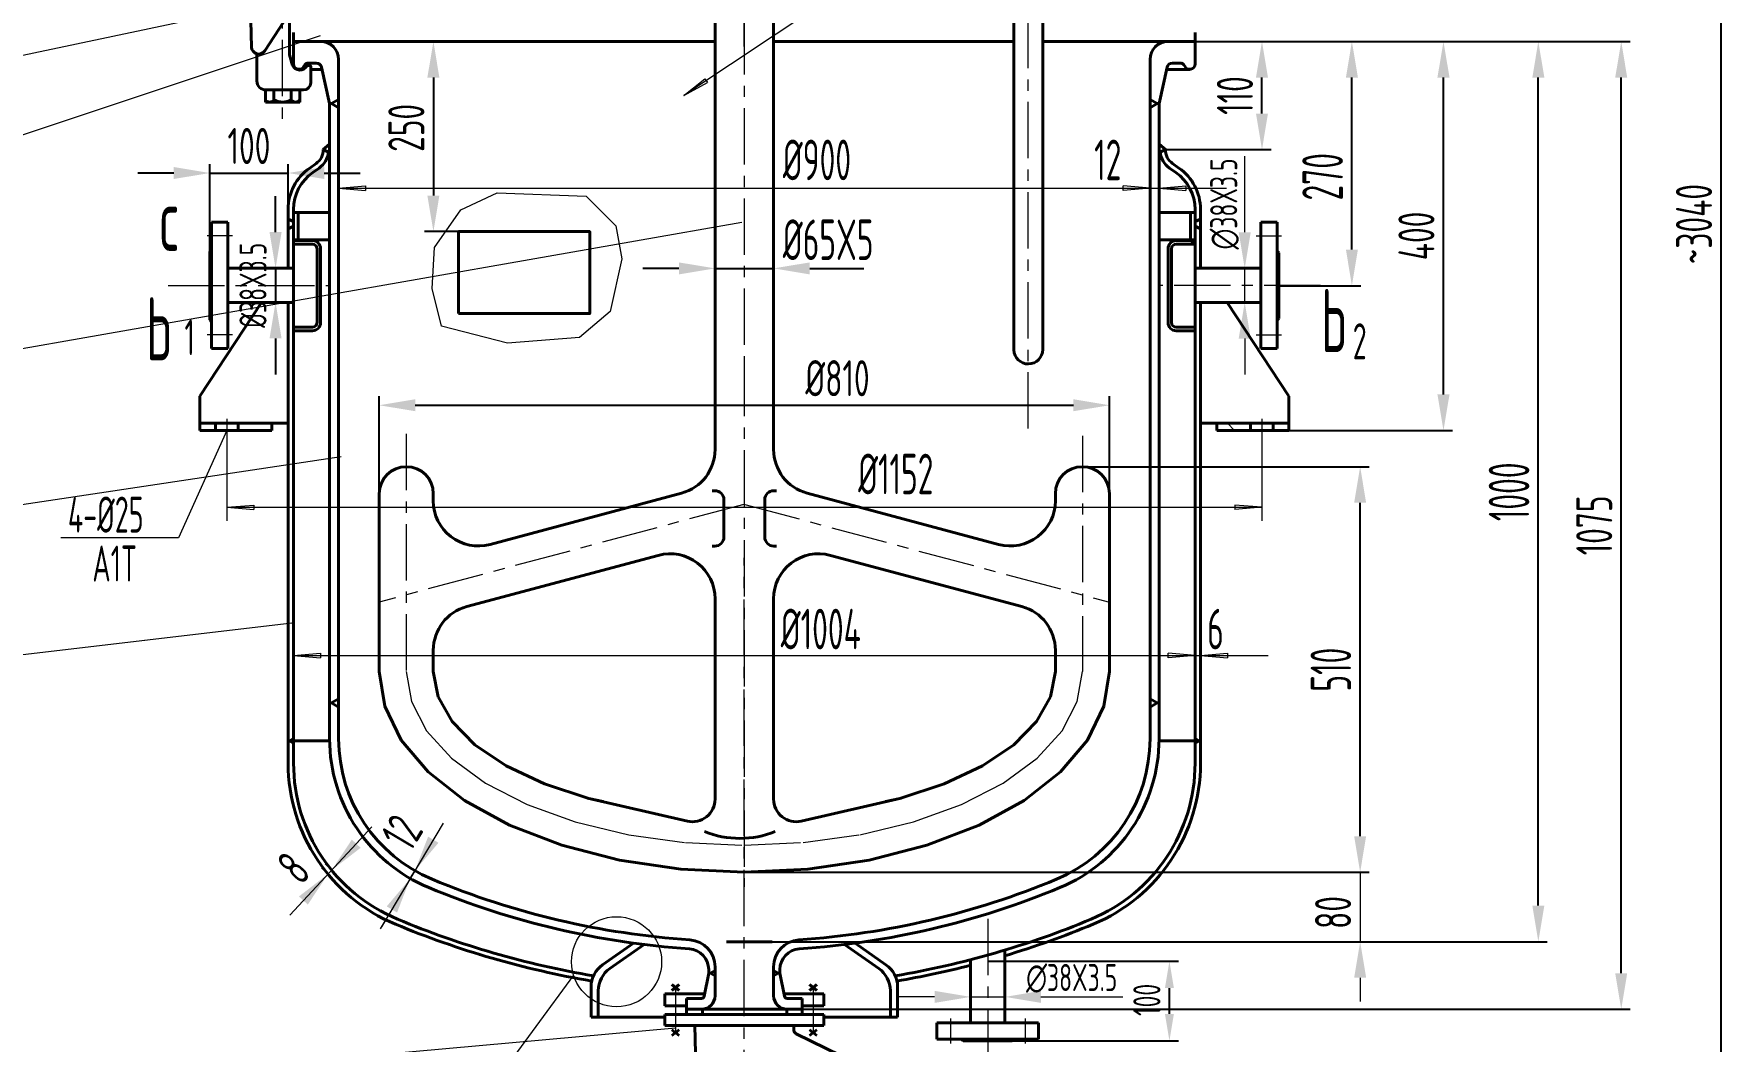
# Model space of a CAD drawing. Extents: x 2514 to 4956, y -860 to 401.
# Drawn here: x 2624.9 to 2813, y 65.1 to 176.8 of the extents above; entities that cross this region are included whole.
import ezdxf

# ---------------------------------------------------------------- set-up
doc = ezdxf.new("R2010")
doc.units = 0
doc.header["$LTSCALE"] = 5
doc.header["$MEASUREMENT"] = 0
doc.linetypes.add('CENTER', pattern=[2, 1.25, -0.25, 0.25, -0.25])
doc.layers.get('0').update_dxf_attribs({"linetype": 'CONTINUOUS', "lineweight": 18})
doc.layers.get('DEFPOINTS').update_dxf_attribs({"linetype": 'CONTINUOUS', "lineweight": 18})
for name, color, linetype, lineweight in [('1', 1, 'CONTINUOUS', 40), ('2', 7, 'CENTER', 18), ('5', 7, 'CONTINUOUS', 18)]:
    doc.layers.add(name, color=color, linetype=linetype, lineweight=lineweight)
doc.styles.get("Standard").update_dxf_attribs({"font": 'isocp.shx', "width": 0.707, "bigfont": 'hztxt.shx'})
doc.dimstyles.get("Standard").update_dxf_attribs({"dimtxt": 4, "dimasz": 4, "dimexe": 0.3, "dimexo": 0.0625, "dimgap": 0.1, "dimtad": 1, "dimdec": 4, "dimzin": 0, "dimdsep": 46, "dimtxsty": 'Standard', "dimcen": 0.09, "dimadec": 0, "dimazin": 0, "dimtfac": 1, "dimtdec": 4, "dimtmove": 0, "dimatfit": 3, "dimfxl": 1, "dimtolj": 1, "dimtzin": 0, "dimarcsym": 0})

# ---------------------------------------------------------------- blocks, each defined once
blk = doc.blocks.new('*D79')
at = {"color": 0, "lineweight": -2, "transparency": 16777216}
for p, q in [((2753.7, 176.01), (2762.12, 176.01)), ((2761.12, 168.01), (2761.12, 172.01)), ((2750.4, 164.01), (2762.12, 164.01))]:
    blk.add_line(p, q, dxfattribs=at)
at = {"color": 0, "transparency": 16777216}
for points in [[(2760.45, 172.01), (2761.78, 172.01), (2761.12, 176.01)], [(2760.45, 168.01), (2761.78, 168.01), (2761.12, 164.01)]]:
    blk.add_solid(points, dxfattribs=at)
at = {"layer": 'DEFPOINTS', "color": 0, "transparency": 16777216}
for p in [(2753.7, 176.01), (2761.12, 176.01), (2750.4, 164.01)]:
    blk.add_point(p, dxfattribs=at)
at = {"color": 0, "transparency": 16777216, "insert": (2758.12, 170.01), "char_height": 4, "attachment_point": 5, "rotation": 90}
blk.add_mtext('\\A1;110', dxfattribs=at)
blk = doc.blocks.new('*D77')
at = {"color": 0, "lineweight": -2, "transparency": 16777216}
for p, q in [((2753.7, 176.01), (2782.25, 176.01)), ((2781.25, 136.84), (2781.25, 172.01)), ((2764.1, 132.84), (2782.25, 132.84))]:
    blk.add_line(p, q, dxfattribs=at)
at = {"color": 0, "transparency": 16777216}
for points in [[(2780.58, 172.01), (2781.92, 172.01), (2781.25, 176.01)], [(2780.58, 136.84), (2781.92, 136.84), (2781.25, 132.84)]]:
    blk.add_solid(points, dxfattribs=at)
at = {"layer": 'DEFPOINTS', "color": 0, "transparency": 16777216}
for p in [(2753.7, 176.01), (2781.25, 176.01), (2764.1, 132.84)]:
    blk.add_point(p, dxfattribs=at)
at = {"color": 0, "transparency": 16777216, "insert": (2778.25, 154.43), "char_height": 4, "attachment_point": 5, "rotation": 90}
blk.add_mtext('\\A1;400', dxfattribs=at)
blk = doc.blocks.new('*D76')
at = {"color": 0, "lineweight": -2, "transparency": 16777216}
for p, q in [((2753.7, 176.01), (2772.09, 176.01)), ((2771.09, 152.91), (2771.09, 172.01)), ((2762.79, 148.91), (2772.09, 148.91))]:
    blk.add_line(p, q, dxfattribs=at)
at = {"color": 0, "transparency": 16777216}
for points in [[(2770.43, 172.01), (2771.76, 172.01), (2771.09, 176.01)], [(2770.43, 152.91), (2771.76, 152.91), (2771.09, 148.91)]]:
    blk.add_solid(points, dxfattribs=at)
at = {"layer": 'DEFPOINTS', "color": 0, "transparency": 16777216}
for p in [(2753.7, 176.01), (2771.09, 176.01), (2762.79, 148.91)]:
    blk.add_point(p, dxfattribs=at)
blk = doc.blocks.new('*D73')
at = {"color": 0, "lineweight": -2, "transparency": 16777216}
for p, q in [((2741.2, 128.82), (2773.01, 128.82)), ((2772.01, 87.82), (2772.01, 124.82)), ((2703.7, 83.82), (2773.01, 83.82))]:
    blk.add_line(p, q, dxfattribs=at)
at = {"color": 0, "transparency": 16777216}
for points in [[(2771.34, 124.82), (2772.67, 124.82), (2772.01, 128.82)], [(2771.34, 87.82), (2772.67, 87.82), (2772.01, 83.82)]]:
    blk.add_solid(points, dxfattribs=at)
at = {"layer": 'DEFPOINTS', "color": 0, "transparency": 16777216}
for p in [(2741.2, 128.82), (2772.01, 128.82), (2703.7, 83.82)]:
    blk.add_point(p, dxfattribs=at)
blk = doc.blocks.new('*D72')
at = {"color": 0, "lineweight": -2, "transparency": 16777216}
for p, q in [((2781.25, 176.01), (2792.77, 176.01)), ((2791.77, 80.11), (2791.77, 172.01)), ((2703.7, 76.11), (2792.77, 76.11))]:
    blk.add_line(p, q, dxfattribs=at)
at = {"color": 0, "transparency": 16777216}
for points in [[(2791.11, 172.01), (2792.44, 172.01), (2791.77, 176.01)], [(2791.11, 80.11), (2792.44, 80.11), (2791.77, 76.11)]]:
    blk.add_solid(points, dxfattribs=at)
at = {"layer": 'DEFPOINTS', "color": 0, "transparency": 16777216}
for p in [(2781.25, 176.01), (2791.77, 176.01), (2703.7, 76.11)]:
    blk.add_point(p, dxfattribs=at)
blk = doc.blocks.new('*D71')
at = {"color": 0, "lineweight": -2, "transparency": 16777216}
for p, q in [((2771.09, 176.01), (2801.97, 176.01)), ((2800.97, 72.61), (2800.97, 172.01)), ((2710.1, 68.61), (2801.97, 68.61))]:
    blk.add_line(p, q, dxfattribs=at)
at = {"color": 0, "transparency": 16777216}
for points in [[(2800.3, 172.01), (2801.63, 172.01), (2800.97, 176.01)], [(2800.3, 72.61), (2801.63, 72.61), (2800.97, 68.61)]]:
    blk.add_solid(points, dxfattribs=at)
at = {"layer": 'DEFPOINTS', "color": 0, "transparency": 16777216}
for p in [(2771.09, 176.01), (2800.97, 176.01), (2710.1, 68.61)]:
    blk.add_point(p, dxfattribs=at)
at = {"color": 0, "transparency": 16777216, "insert": (2797.97, 122.31), "char_height": 4, "attachment_point": 5, "rotation": 90}
blk.add_mtext('\\A1;1075', dxfattribs=at)
blk = doc.blocks.new('*D8')
for p, q in [((-481.90255, 382.900036), (-481.90255, 379.42011)), ((-481.90255, 380.42011), (-478.912912, 380.669247)), ((-481.90255, 380.42011), (-390.90255, 380.42011)), ((-481.90255, 380.42011), (-478.912912, 380.170974)), ((-478.912912, 380.669247), (-478.912912, 380.170974)), ((-391.90255, 380.42011), (-394.892187, 380.669247)), ((-394.892187, 380.170974), (-394.892187, 380.669247)), ((-391.90255, 380.42011), (-394.892187, 380.170974)), ((-391.90255, 381.128661), (-391.90255, 379.42011)), ((-390.90255, 381.128661), (-390.90255, 379.42011)), ((-390.90255, 380.42011), (-387.912912, 380.669247)), ((-390.90255, 380.42011), (-383.40255, 380.42011)), ((-390.90255, 380.42011), (-387.912912, 380.170974)), ((-387.912912, 380.669247), (-387.912912, 380.170974))]:
    blk.add_line(p, q)
blk = doc.blocks.new('*D9')
for p, q in [((-486.90255, 325.155391), (-486.90255, 329.56595)), ((-386.90255, 323.563797), (-386.90255, 329.56595)), ((-386.30255, 324.018538), (-386.30255, 329.56595)), ((-486.90255, 328.56595), (-483.912912, 328.815087)), ((-486.90255, 328.56595), (-386.30255, 328.56595)), ((-486.90255, 328.56595), (-483.912912, 328.316814)), ((-483.912912, 328.815087), (-483.912912, 328.316814)), ((-386.90255, 328.56595), (-389.892187, 328.815087)), ((-389.892187, 328.316814), (-389.892187, 328.815087)), ((-386.90255, 328.56595), (-389.892187, 328.316814)), ((-386.30255, 328.56595), (-383.312912, 328.815087)), ((-386.30255, 328.56595), (-378.80255, 328.56595)), ((-386.30255, 328.56595), (-383.312912, 328.316814)), ((-383.312912, 328.815087), (-383.312912, 328.316814))]:
    blk.add_line(p, q)
blk = doc.blocks.new('*D86')
at = {"color": 0, "lineweight": -2, "transparency": 16777216}
for p, q in [((2714.55, 332.91), (2813.04, 332.91)), ((2812.04, 54), (2812.04, 328.91)), ((2704.34, 50), (2813.04, 50))]:
    blk.add_line(p, q, dxfattribs=at)
at = {"color": 0, "transparency": 16777216}
for points in [[(2811.37, 328.91), (2812.71, 328.91), (2812.04, 332.91)], [(2811.37, 54), (2812.71, 54), (2812.04, 50)]]:
    blk.add_solid(points, dxfattribs=at)
at = {"layer": 'DEFPOINTS', "color": 0, "transparency": 16777216}
for p in [(2714.55, 332.91), (2812.04, 332.91), (2704.34, 50)]:
    blk.add_point(p, dxfattribs=at)
at = {"color": 0, "transparency": 16777216, "insert": (2809.04, 155.74), "char_height": 4, "attachment_point": 5, "rotation": 90}
blk.add_mtext('\\A1;~3040', dxfattribs=at)
blk = doc.blocks.new('*D4')
at = {"layer": '1'}
for p, q in [((-471.40255, 326.793404), (-470.878417, 323.966289)), ((-470.878417, 323.966289), (-469.321945, 321.225073)), ((-469.321945, 321.225073), (-466.780426, 318.653049)), ((-466.780426, 318.653049), (-463.331083, 316.328366)), ((-463.331083, 316.328366), (-459.078722, 314.321657)), ((-459.078722, 314.321657), (-454.15255, 312.693896)), ((-454.15255, 312.693896), (-452.574054, 312.346544))]:
    blk.add_line(p, q, dxfattribs=at)
blk = doc.blocks.new('*D2')
at = {"layer": '1'}
for p, q in [((-477.404486, 326.793404), (-476.78917, 322.924399)), ((-397.015929, 322.924399), (-396.40255, 326.781229)), ((-476.78917, 322.924399), (-474.96192, 319.172953)), ((-398.843179, 319.172953), (-397.015929, 322.924399)), ((-474.96192, 319.172953), (-471.978255, 315.653049)), ((-401.826844, 315.653049), (-398.843179, 319.172953)), ((-471.978255, 315.653049), (-467.928833, 312.47164)), ((-405.876266, 312.47164), (-401.826844, 315.653049)), ((-467.928833, 312.47164), (-462.936692, 309.72539)), ((-410.868407, 309.72539), (-405.876266, 312.47164)), ((-462.936692, 309.72539), (-457.153518, 307.497744)), ((-416.651581, 307.497744), (-410.868407, 309.72539)), ((-457.153518, 307.497744), (-450.755028, 305.856386)), ((-423.050072, 305.856386), (-416.651581, 307.497744)), ((-450.755028, 305.856386), (-443.935637, 304.851189)), ((-443.935637, 304.851189), (-436.90255, 304.512695)), ((-436.90255, 304.512695), (-429.869462, 304.851189)), ((-429.869462, 304.851189), (-423.050072, 305.856386))]:
    blk.add_line(p, q, dxfattribs=at)
blk = doc.blocks.new('*D3')
at = {"layer": '2'}
for p, q in [((-474.404641, 326.793404), (-473.8349, 323.445344)), ((-399.970199, 323.445344), (-399.40255, 326.781115)), ((-473.8349, 323.445344), (-472.142988, 320.199013)), ((-401.662111, 320.199013), (-399.970199, 323.445344)), ((-472.142988, 320.199013), (-469.380313, 317.153049)), ((-404.424786, 317.153049), (-401.662111, 320.199013)), ((-469.380313, 317.153049), (-465.630818, 314.400003)), ((-408.174281, 314.400003), (-404.424786, 317.153049)), ((-465.630818, 314.400003), (-461.008429, 312.023524)), ((-412.79667, 312.023524), (-408.174281, 314.400003)), ((-461.008429, 312.023524), (-455.653595, 310.09582)), ((-418.151504, 310.09582), (-412.79667, 312.023524)), ((-455.653595, 310.09582), (-449.72902, 308.675464)), ((-449.72902, 308.675464), (-443.414719, 307.805612)), ((-430.39038, 307.805612), (-424.076079, 308.675464)), ((-424.076079, 308.675464), (-418.151504, 310.09582)), ((-443.414719, 307.805612), (-436.90255, 307.512695)), ((-436.90255, 307.512695), (-430.39038, 307.805612))]:
    blk.add_line(p, q, dxfattribs=at)
blk = doc.blocks.new('*D74')
at = {"color": 0, "lineweight": -2, "transparency": 16777216}
for p, q in [((2730.7, 73.96), (2751.85, 73.96)), ((2750.85, 68.1), (2750.85, 70.96)), ((2733.41, 65.1), (2751.85, 65.1))]:
    blk.add_line(p, q, dxfattribs=at)
at = {"color": 0, "transparency": 16777216}
for points in [[(2750.35, 70.96), (2751.35, 70.96), (2750.85, 73.96)], [(2750.35, 68.1), (2751.35, 68.1), (2750.85, 65.1)]]:
    blk.add_solid(points, dxfattribs=at)
at = {"layer": 'DEFPOINTS', "color": 0, "transparency": 16777216}
for p in [(2730.7, 73.96), (2750.85, 73.96), (2733.41, 65.1)]:
    blk.add_point(p, dxfattribs=at)
at = {"color": 0, "transparency": 16777216, "insert": (2748.35, 69.65), "char_height": 3, "attachment_point": 5, "rotation": 90}
blk.add_mtext('\\A1;100', dxfattribs=at)
blk = doc.blocks.new('*D5')
at = {"layer": '1'}
for p, q in [((-402.926682, 323.966289), (-402.40255, 326.793404)), ((-404.483154, 321.225073), (-402.926682, 323.966289)), ((-407.024673, 318.653049), (-404.483154, 321.225073)), ((-410.474016, 316.328366), (-407.024673, 318.653049)), ((-414.726377, 314.321657), (-410.474016, 316.328366)), ((-419.65255, 312.693896), (-414.726377, 314.321657)), ((-421.231045, 312.346544), (-419.65255, 312.693896))]:
    blk.add_line(p, q, dxfattribs=at)
blk = doc.blocks.new('*D90')
at = {"color": 0, "lineweight": -2, "transparency": 16777216}
for p, q in [((2663.2, 125.82), (2663.2, 136.64)), ((2667.2, 135.64), (2740.2, 135.64)), ((2744.2, 125.82), (2744.2, 136.64))]:
    blk.add_line(p, q, dxfattribs=at)
at = {"color": 0, "transparency": 16777216}
for points in [[(2667.2, 136.31), (2667.2, 134.98), (2663.2, 135.64)], [(2740.2, 136.31), (2740.2, 134.98), (2744.2, 135.64)]]:
    blk.add_solid(points, dxfattribs=at)
at = {"layer": 'DEFPOINTS', "color": 0, "transparency": 16777216}
for p in [(2744.2, 135.64), (2663.2, 125.82), (2744.2, 125.82)]:
    blk.add_point(p, dxfattribs=at)
at = {"color": 0, "transparency": 16777216, "insert": (2714.03, 138.64), "char_height": 4, "attachment_point": 5}
blk.add_mtext('\\A1;%%c810', dxfattribs=at)
blk = doc.blocks.new('*D70')
at = {"color": 0, "lineweight": -2, "transparency": 16777216}
for p, q in [((2651.7, 154.85), (2651.7, 158.85)), ((2653.1, 150.85), (2650.7, 150.85)), ((2651.7, 150.85), (2651.7, 147.05)), ((2653.1, 147.05), (2650.7, 147.05)), ((2651.7, 143.05), (2651.7, 139.05))]:
    blk.add_line(p, q, dxfattribs=at)
at = {"color": 0, "transparency": 16777216}
for points in [[(2651.03, 154.85), (2652.37, 154.85), (2651.7, 150.85)], [(2651.03, 143.05), (2652.37, 143.05), (2651.7, 147.05)]]:
    blk.add_solid(points, dxfattribs=at)
at = {"layer": 'DEFPOINTS', "color": 0, "transparency": 16777216}
for p in [(2653.1, 150.85), (2651.7, 147.05), (2653.1, 147.05)]:
    blk.add_point(p, dxfattribs=at)
at = {"color": 0, "transparency": 16777216, "insert": (2649.2, 148.95), "char_height": 3, "attachment_point": 5, "rotation": 90}
blk.add_mtext('\\A1;%%C38X3.5', dxfattribs=at)
blk = doc.blocks.new('*D69')
at = {"color": 0, "lineweight": -2, "transparency": 16777216}
for p, q in [((2644.41, 152.69), (2644.41, 162.41)), ((2653.1, 150.85), (2653.1, 162.41)), ((2640.41, 161.41), (2636.41, 161.41)), ((2644.41, 161.41), (2653.1, 161.41)), ((2657.1, 161.41), (2661.1, 161.41))]:
    blk.add_line(p, q, dxfattribs=at)
at = {"color": 0, "transparency": 16777216}
for points in [[(2640.41, 162.08), (2640.41, 160.75), (2644.41, 161.41)], [(2657.1, 162.08), (2657.1, 160.75), (2653.1, 161.41)]]:
    blk.add_solid(points, dxfattribs=at)
at = {"layer": 'DEFPOINTS', "color": 0, "transparency": 16777216}
for p in [(2653.1, 161.41), (2644.41, 152.69), (2653.1, 150.85)]:
    blk.add_point(p, dxfattribs=at)
at = {"color": 0, "transparency": 16777216, "insert": (2648.75, 164.41), "char_height": 4, "attachment_point": 5}
blk.add_mtext('\\A1;100', dxfattribs=at)
blk = doc.blocks.new('*D89')
at = {"color": 0, "lineweight": -2, "transparency": 16777216}
for p, q in [((2656.7, 176.01), (2670.21, 176.01)), ((2669.21, 172.01), (2669.21, 158.91)), ((2671.99, 154.91), (2668.21, 154.91))]:
    blk.add_line(p, q, dxfattribs=at)
at = {"color": 0, "transparency": 16777216}
for points in [[(2668.54, 172.01), (2669.87, 172.01), (2669.21, 176.01)], [(2668.54, 158.91), (2669.87, 158.91), (2669.21, 154.91)]]:
    blk.add_solid(points, dxfattribs=at)
at = {"layer": 'DEFPOINTS', "color": 0, "transparency": 16777216}
for p in [(2656.7, 176.01), (2669.21, 154.91), (2671.99, 154.91)]:
    blk.add_point(p, dxfattribs=at)
at = {"color": 0, "transparency": 16777216, "insert": (2666.21, 166.42), "char_height": 4, "attachment_point": 5, "rotation": 90}
blk.add_mtext('\\A1;250', dxfattribs=at)
blk = doc.blocks.new('*D6')
at = {"layer": '1'}
for p, q in [((-433.341251, 346.852011), (-433.631577, 346.852011)), ((-434.631577, 345.852011), (-434.631577, 341.698151)), ((-433.631577, 340.698151), (-433.341251, 340.698151))]:
    blk.add_line(p, q, dxfattribs=at)
blk = doc.blocks.new('*D7')
at = {"layer": '1'}
for p, q in [((-440.463848, 346.852011), (-440.173523, 346.852011)), ((-439.173523, 345.852011), (-439.173523, 341.698151)), ((-440.173523, 340.698151), (-440.463848, 340.698151))]:
    blk.add_line(p, q, dxfattribs=at)
blk = doc.blocks.new('*D78')
at = {"color": 0, "lineweight": -2, "transparency": 16777216}
for p, q in [((2700.45, 153.24), (2700.45, 149.83)), ((2706.95, 153.72), (2706.95, 149.83)), ((2696.45, 150.83), (2692.45, 150.83)), ((2700.45, 150.83), (2706.95, 150.83)), ((2710.95, 150.83), (2716.95, 150.83))]:
    blk.add_line(p, q, dxfattribs=at)
at = {"color": 0, "transparency": 16777216}
for points in [[(2696.45, 151.49), (2696.45, 150.16), (2700.45, 150.83)], [(2710.95, 151.49), (2710.95, 150.16), (2706.95, 150.83)]]:
    blk.add_solid(points, dxfattribs=at)
at = {"layer": 'DEFPOINTS', "color": 0, "transparency": 16777216}
for p in [(2700.45, 153.24), (2706.95, 153.72), (2706.95, 150.83)]:
    blk.add_point(p, dxfattribs=at)
blk = doc.blocks.new('*D0')
at = {"layer": '5'}
blk.add_line((-382.518611, 353.527604), (-383.318611, 354.327604), dxfattribs=at)

msp = doc.modelspace()

# ---------------------------------------------------------------- linework, layer by layer
for p, q in [((2578.80527, 164.96308), (2650.45517, 180.16601)), ((2712.39542, 180.27649), (2696.98445, 170.00251)), ((2578.80527, 150.66362), (2656.6741, 176.68341)), ((2696.98445, 170.00251), (2699.33379, 171.86816)), ((2696.98445, 170.00251), (2699.61018, 171.45357)), ((2699.33379, 171.86816), (2699.61018, 171.45357)), ((2578.80527, 134.1012), (2703.42918, 155.95469)), ((2646.29739, 132.83603), (2640.91903, 120.92197)), ((2646.29739, 132.83603), (2646.29739, 122.81424)), ((2761.09739, 132.83603), (2761.09739, 122.81424)), ((2578.80527, 117.85896), (2658.98416, 129.97145)), ((2646.29739, 124.31424), (2649.28703, 124.56338)), ((2646.29739, 124.31424), (2761.09739, 124.31424)), ((2646.29739, 124.31424), (2649.28703, 124.0651)), ((2649.28703, 124.56338), (2649.28703, 124.0651)), ((2761.09739, 124.31424), (2758.10775, 124.56338)), ((2758.10775, 124.56338), (2758.10775, 124.0651)), ((2761.09739, 124.31424), (2758.10775, 124.0651)), ((2640.91903, 120.92197), (2627.88801, 120.92197)), ((2578.80527, 102.71835), (2653.51401, 111.50967)), ((2670.27862, 89.24963), (2663.46281, 77.76634)), ((2661.15396, 87.52611), (2653.29257, 79.07354)), ((2684.74716, 72.4013), (2673.80298, 57.50356)), ((2578.80527, 56.02192), (2696.05656, 66.56149))]:
    msp.add_line(p, q)
at = {"color": 0, "linetype": 'ByBlock'}
for p, q in [((2759.20399, 154.84769), (2759.20399, 163.28554)), ((2754.29739, 150.84769), (2760.20399, 150.84769)), ((2759.20399, 147.04769), (2759.20399, 150.84769)), ((2754.29739, 147.04769), (2760.20399, 147.04769)), ((2759.20399, 143.04769), (2759.20399, 139.04769)), ((2772.00734, 87.82112), (2772.00734, 91.82112)), ((2660.64828, 86.98239), (2662.38144, 88.84589)), ((2657.92413, 84.05339), (2657.19188, 84.73443)), ((2657.51178, 83.61003), (2656.77953, 84.29106)), ((2657.92413, 84.05339), (2657.51178, 83.61003)), ((2666.64531, 83.12822), (2667.15576, 83.98823)), ((2666.64531, 83.12822), (2667.50524, 82.61782)), ((2667.15576, 83.98823), (2668.01569, 83.47783)), ((2703.69739, 83.82112), (2773.00734, 83.82112)), ((2772.00734, 83.82112), (2772.00734, 76.11444)), ((2664.60368, 79.68849), (2663.31772, 77.52191)), ((2703.69739, 76.11444), (2773.00734, 76.11444)), ((2772.00734, 72.11444), (2772.00734, 69.49282)), ((2724.79739, 69.98633), (2720.79739, 69.98633)), ((2728.79739, 67.09583), (2728.79739, 70.98633)), ((2728.79739, 69.98633), (2732.59739, 69.98633)), ((2732.59739, 67.09583), (2732.59739, 70.98633)), ((2736.59739, 69.98633), (2745.66611, 69.98633))]:
    msp.add_line(p, q, dxfattribs=at)
msp.add_lwpolyline([(2686.16988, 158.83356), (2689.46143, 155.5453), (2690.09442, 151.87762), (2688.82844, 146.05992), (2685.41029, 143.15108), (2677.43461, 142.51872), (2670.09191, 144.41579), (2669.07913, 148.58936), (2669.33233, 153.14234), (2672.24409, 157.3159), (2676.29523, 159.21297)], close=True)
msp.add_circle((2689.52362, 73.87963), 5)
for points in [[(2758.53732, 154.84769), (2759.87065, 154.84769), (2759.20399, 150.84769)], [(2758.53732, 143.04769), (2759.87065, 143.04769), (2759.20399, 147.04769)], [(2660.16011, 87.43642), (2661.13644, 86.52837), (2657.92413, 84.05339)], [(2668.6241, 87.76824), (2669.77067, 87.08769), (2667.15576, 83.98823)], [(2771.34068, 87.82112), (2772.67401, 87.82112), (2772.00734, 83.82112)], [(2654.29947, 81.13505), (2655.2758, 80.227), (2657.51178, 83.61003)], [(2664.03039, 80.02876), (2665.17697, 79.34822), (2666.64531, 83.12822)], [(2771.34068, 72.11444), (2772.67401, 72.11444), (2772.00734, 76.11444)], [(2724.79739, 70.653), (2724.79739, 69.31967), (2728.79739, 69.98633)], [(2736.59739, 70.653), (2736.59739, 69.31967), (2732.59739, 69.98633)]]:
    msp.add_solid(points, dxfattribs=at)
at = {"layer": '1'}
for p, q in [((2700.44739, 130.72066), (2700.44739, 217.91444)), ((2706.94739, 130.72066), (2706.94739, 217.91444)), ((2733.59739, 212.29966), (2733.59739, 141.79268)), ((2736.79739, 212.29966), (2736.79739, 141.76433)), ((2648.85976, 181.52249), (2649.03743, 175.38591)), ((2653.5981, 179.72491), (2650.50775, 174.97291)), ((2653.23047, 179.15962), (2653.23047, 174.5119)), ((2653.69739, 173.51444), (2653.69739, 177.01444)), ((2753.69739, 173.51444), (2753.69739, 177.01444)), ((2653.69739, 176.01444), (2656.69739, 176.01444)), ((2656.69739, 176.01444), (2700.44739, 176.01444)), ((2706.94739, 176.01444), (2733.59739, 176.01444)), ((2750.69739, 176.01444), (2736.79739, 176.01444)), ((2753.69739, 176.01444), (2750.69739, 176.01444)), ((2649.63005, 171.62505), (2649.63005, 174.63631)), ((2653.23047, 174.5119), (2653.59351, 173.34436)), ((2655.29708, 173.33842), (2655.45266, 173.33842)), ((2656.21609, 173.61444), (2655.38826, 173.61444)), ((2655.60266, 173.18842), (2655.60266, 171.42507)), ((2657.69739, 169.11444), (2656.8018, 173.1446)), ((2658.69739, 174.01444), (2658.69739, 169.57632)), ((2748.69739, 174.01444), (2748.69739, 169.57632)), ((2749.69739, 169.11444), (2750.59298, 173.1446)), ((2751.17869, 173.61444), (2752.00652, 173.61444)), ((2656.85295, 172.91444), (2655.60266, 172.91444)), ((2753.09739, 172.91444), (2750.68456, 172.91444)), ((2650.57055, 170.62507), (2654.80266, 170.62507)), ((2650.57124, 170.62507), (2650.57124, 169.29174)), ((2650.65874, 169.29174), (2650.57124, 169.47924)), ((2651.5239, 170.62507), (2651.5239, 169.54174)), ((2653.42921, 170.62507), (2653.42921, 169.54174)), ((2654.29436, 169.29174), (2654.38186, 169.47924)), ((2654.38186, 170.62507), (2654.38186, 169.29174)), ((2658.69739, 169.57632), (2657.89739, 169.11444)), ((2658.69739, 169.57632), (2658.69739, 168.65256)), ((2748.69739, 169.57632), (2749.49739, 169.11444)), ((2748.69739, 169.57632), (2748.69739, 168.65256)), ((2654.38186, 169.29174), (2650.57124, 169.29174)), ((2657.69739, 169.11444), (2657.69739, 98.61444)), ((2657.89739, 169.11444), (2657.69739, 169.11444)), ((2657.89739, 169.11444), (2658.69739, 168.65256)), ((2658.69739, 168.65256), (2658.69739, 103.07632)), ((2749.49739, 169.11444), (2748.69739, 168.65256)), ((2748.69739, 168.65256), (2748.69739, 103.07632)), ((2749.49739, 169.11444), (2749.69739, 169.11444)), ((2749.69739, 102.61444), (2749.69739, 169.11444)), ((2657.69739, 164.61444), (2656.99739, 164.01444)), ((2657.57933, 163.71444), (2656.99739, 164.01444)), ((2657.57933, 163.71444), (2657.69739, 163.71444)), ((2749.69739, 164.61444), (2750.39739, 164.01444)), ((2749.81546, 163.71444), (2749.69739, 163.71444)), ((2749.81546, 163.71444), (2750.39739, 164.01444)), ((2655.48536, 161.96663), (2656.18719, 162.45805)), ((2655.82951, 161.47514), (2656.53133, 161.96656)), ((2751.56527, 161.47514), (2750.86345, 161.96656)), ((2751.90942, 161.96663), (2751.2076, 162.45805)), ((2653.09739, 157.37938), (2653.09739, 155.23268)), ((2653.69739, 156.01444), (2653.09739, 156.29422)), ((2653.69739, 156.01444), (2653.69739, 157.37938)), ((2653.69739, 157.01246), (2657.69739, 157.01246)), ((2653.69739, 157.01246), (2653.69739, 154.01246)), ((2654.19739, 154.01246), (2654.19739, 157.01246)), ((2753.69739, 157.01246), (2749.69739, 157.01246)), ((2753.19739, 154.01246), (2753.19739, 157.01246)), ((2753.69739, 156.01444), (2753.69739, 157.37938)), ((2753.69739, 154.01246), (2753.69739, 157.01246)), ((2753.69739, 156.01444), (2754.29739, 156.29422)), ((2754.29739, 156.29422), (2754.29739, 157.37938)), ((2754.29739, 150.84769), (2754.29739, 156.29422)), ((2644.60661, 155.94769), (2644.60661, 141.94769)), ((2646.40661, 155.94769), (2644.60661, 155.94769)), ((2646.40661, 141.94769), (2646.40661, 155.94769)), ((2653.69739, 155.51246), (2653.09739, 155.23268)), ((2653.09739, 150.84769), (2653.09739, 155.23268)), ((2653.69739, 155.51246), (2653.69739, 98.6434)), ((2753.69739, 155.51246), (2753.69739, 98.6434)), ((2753.69739, 155.51246), (2754.29739, 155.23268)), ((2760.98818, 141.94769), (2760.98818, 155.94769)), ((2760.98818, 155.94769), (2762.78818, 155.94769)), ((2762.78818, 155.94769), (2762.78818, 141.94769)), ((2644.60661, 152.92088), (2644.40661, 152.69268)), ((2644.40661, 152.69268), (2644.40661, 148.91246)), ((2653.69739, 154.01246), (2657.69739, 154.01246)), ((2655.79739, 153.91246), (2653.69739, 153.91246)), ((2653.69739, 153.51246), (2653.69739, 153.91246)), ((2655.79739, 153.51246), (2653.69739, 153.51246)), ((2656.29739, 144.81246), (2656.29739, 153.01246)), ((2656.69739, 144.81246), (2656.69739, 153.01246)), ((2753.69739, 154.01246), (2749.69739, 154.01246)), ((2750.69739, 144.81246), (2750.69739, 153.01246)), ((2751.09739, 144.81246), (2751.09739, 153.01246)), ((2751.59739, 153.91246), (2753.69739, 153.91246)), ((2751.59739, 153.51246), (2753.69739, 153.51246)), ((2753.19739, 154.01246), (2753.69739, 153.51246)), ((2753.69739, 153.51246), (2753.69739, 153.91246)), ((2762.78818, 152.73805), (2762.98818, 152.56056)), ((2762.98818, 152.56056), (2762.98818, 148.91246)), ((2646.40661, 150.84769), (2653.69739, 150.84769)), ((2760.98818, 150.84769), (2753.69739, 150.84769)), ((2644.40661, 145.13225), (2644.40661, 148.91246)), ((2762.98818, 145.26437), (2762.98818, 148.91246)), ((2643.29739, 136.63603), (2650.12471, 147.04769)), ((2646.40661, 147.04769), (2653.69739, 147.04769)), ((2653.09739, 98.41246), (2653.09739, 147.04769)), ((2760.98818, 147.04769), (2753.69739, 147.04769)), ((2754.29739, 98.41246), (2754.29739, 147.04769)), ((2764.09739, 136.63603), (2757.27007, 147.04769)), ((2644.60661, 144.90404), (2644.40661, 145.13225)), ((2762.78818, 145.08687), (2762.98818, 145.26437)), ((2653.69739, 144.31246), (2655.79739, 144.31246)), ((2653.69739, 143.91246), (2653.69739, 144.31246)), ((2653.69739, 143.91246), (2655.79739, 143.91246)), ((2753.69739, 144.31246), (2751.59739, 144.31246)), ((2753.69739, 143.91246), (2751.59739, 143.91246)), ((2753.69739, 143.91246), (2753.69739, 144.31246)), ((2644.60661, 141.94769), (2646.40661, 141.94769)), ((2733.59739, 141.79268), (2733.59739, 141.76571)), ((2733.59739, 141.76571), (2733.59739, 141.76433)), ((2762.78818, 141.94769), (2760.98818, 141.94769)), ((2643.29739, 133.63603), (2643.29739, 136.63603)), ((2764.09739, 133.63603), (2764.09739, 136.63603)), ((2643.29739, 132.83603), (2643.29739, 133.63603)), ((2643.29739, 133.63603), (2653.09739, 133.63603)), ((2645.04739, 132.83603), (2645.04739, 133.63603)), ((2647.54739, 133.63603), (2647.54739, 132.83603)), ((2651.29739, 133.63603), (2651.29739, 132.83603)), ((2764.09739, 133.63603), (2754.29739, 133.63603)), ((2756.09739, 133.63603), (2756.09739, 132.83603)), ((2759.84739, 133.63603), (2759.84739, 132.83603)), ((2762.34739, 132.83603), (2762.34739, 133.63603)), ((2764.09739, 132.83603), (2764.09739, 133.63603)), ((2651.29739, 132.83603), (2643.29739, 132.83603)), ((2756.09739, 132.83603), (2764.09739, 132.83603)), ((2663.19739, 106.08965), (2663.19739, 125.82112)), ((2669.19739, 125.02674), (2669.19739, 125.82112)), ((2696.74149, 125.89103), (2675.49149, 120.19711)), ((2710.6533, 125.89103), (2731.9033, 120.19711)), ((2738.19739, 125.02674), (2738.19739, 125.82112)), ((2744.19739, 106.08965), (2744.19739, 125.82112)), ((2694.1533, 118.98587), (2672.9033, 113.29195)), ((2713.24149, 118.98587), (2734.49149, 113.29195)), ((2700.44739, 114.15624), (2700.44739, 91.92932)), ((2706.94739, 114.15624), (2706.94739, 91.92932)), ((2669.19739, 106.10183), (2669.19739, 108.46232)), ((2738.19739, 106.10183), (2738.19739, 108.46232)), ((2657.89739, 102.61444), (2657.69739, 102.61444)), ((2657.69739, 102.61444), (2657.69739, 98.61444)), ((2657.89739, 102.61444), (2658.69739, 103.07632)), ((2657.89739, 102.61444), (2658.69739, 102.15256)), ((2658.69739, 103.07632), (2658.69739, 102.15256)), ((2658.69739, 98.61444), (2658.69739, 102.15256)), ((2749.49739, 102.61444), (2748.69739, 103.07632)), ((2748.69739, 103.07632), (2748.69739, 102.15256)), ((2749.49739, 102.61444), (2748.69739, 102.15256)), ((2748.69739, 98.61444), (2748.69739, 102.15256)), ((2749.69739, 102.61444), (2749.49739, 102.61444)), ((2749.69739, 98.61444), (2749.69739, 102.61444)), ((2653.09739, 98.41246), (2657.69739, 98.41246)), ((2653.09739, 95.91246), (2653.09739, 98.41246)), ((2653.29739, 98.41246), (2653.69739, 98.6434)), ((2653.29739, 98.41246), (2653.69739, 98.18152)), ((2653.69739, 98.6434), (2653.69739, 98.18152)), ((2653.69739, 95.91246), (2653.69739, 98.18152)), ((2754.29739, 98.41246), (2749.69739, 98.41246)), ((2754.09739, 98.41246), (2753.69739, 98.6434)), ((2753.69739, 98.6434), (2753.69739, 98.18152)), ((2754.09739, 98.41246), (2753.69739, 98.18152)), ((2753.69739, 95.91246), (2753.69739, 98.18152)), ((2754.29739, 95.91246), (2754.29739, 98.41246)), ((2686.31827, 92.04499), (2697.38572, 89.49323)), ((2721.07651, 92.04499), (2710.00907, 89.49323)), ((2687.98275, 73.56134), (2691.40917, 75.94793)), ((2688.78275, 73.14363), (2692.58926, 75.79495)), ((2706.78628, 76.11444), (2701.7337, 76.11444)), ((2718.61203, 73.14363), (2714.80552, 75.79495)), ((2719.41203, 73.56134), (2715.98561, 75.94793)), ((2728.79739, 67.09583), (2728.79739, 74.11375)), ((2732.59739, 67.09583), (2732.59739, 75.17955)), ((2699.24283, 70.06234), (2699.74739, 72.61444)), ((2699.74739, 73.02401), (2699.74739, 72.61444)), ((2699.74739, 72.61444), (2699.94739, 72.61444)), ((2699.94739, 72.61444), (2700.44739, 72.90311)), ((2700.44739, 72.32576), (2699.94739, 72.61444)), ((2700.44739, 73.32469), (2700.44739, 72.90311)), ((2700.44739, 72.90311), (2700.44739, 72.32576)), ((2700.44739, 70.11444), (2700.44739, 72.32576)), ((2706.94739, 73.32469), (2706.94739, 72.90311)), ((2706.94739, 72.90311), (2707.44739, 72.61444)), ((2706.94739, 72.90311), (2706.94739, 72.32576)), ((2706.94739, 72.32576), (2707.44739, 72.61444)), ((2706.94739, 70.11444), (2706.94739, 72.32576)), ((2707.44739, 72.61444), (2707.64739, 72.61444)), ((2707.64739, 73.02401), (2707.64739, 72.61444)), ((2707.64739, 72.61444), (2708.15195, 70.06234)), ((2686.69739, 71.09963), (2686.69739, 67.74953)), ((2687.49739, 67.74953), (2687.49739, 70.68192)), ((2694.8664, 70.34087), (2699.2979, 70.34087)), ((2694.8664, 69.00818), (2694.8664, 70.34087)), ((2695.65431, 71.35684), (2696.45431, 70.70335)), ((2696.45431, 71.35684), (2695.65431, 70.70335)), ((2697.29739, 69.81444), (2698.94739, 69.81444)), ((2697.29739, 68.01444), (2697.29739, 69.81444)), ((2712.52838, 70.34087), (2708.09688, 70.34087)), ((2710.09739, 69.81444), (2708.44739, 69.81444)), ((2710.09739, 69.81444), (2710.09739, 68.01444)), ((2710.94047, 71.35684), (2711.74047, 70.70335)), ((2711.74047, 71.35684), (2710.94047, 70.70335)), ((2712.52838, 69.00818), (2712.52838, 70.34087)), ((2719.89739, 67.74953), (2719.89739, 70.68192)), ((2720.69739, 71.09963), (2720.69739, 67.74953)), ((2686.69739, 67.74953), (2694.8664, 67.74953)), ((2697.29739, 69.00818), (2694.8664, 69.00818)), ((2710.09739, 68.01444), (2694.8664, 68.01444)), ((2694.8664, 68.01444), (2694.8664, 66.81444)), ((2697.29739, 68.61444), (2710.09739, 68.61444)), ((2697.29739, 68.01444), (2712.52838, 68.01444)), ((2699.07585, 68.61444), (2699.07585, 68.01444)), ((2708.42516, 68.61444), (2708.42516, 68.01444)), ((2710.09739, 69.00818), (2712.52838, 69.00818)), ((2712.52838, 68.01444), (2712.52838, 66.81444)), ((2720.69739, 67.74953), (2712.52838, 67.74953)), ((2710.09739, 66.81444), (2694.8664, 66.81444)), ((2696.45431, 65.6891), (2695.65431, 66.3426)), ((2695.65431, 65.6891), (2696.45431, 66.3426)), ((2697.29739, 66.81444), (2712.52838, 66.81444)), ((2698.38073, 59.75258), (2698.20564, 66.81444)), ((2709.18914, 66.81444), (2709.17789, 66.36063)), ((2709.45744, 65.89938), (2714.36706, 63.48975)), ((2710.94047, 65.6891), (2711.74047, 66.3426)), ((2711.74047, 65.6891), (2710.94047, 66.3426)), ((2736.34617, 67.09583), (2725.04861, 67.09583)), ((2725.04861, 67.09583), (2725.04861, 65.29583)), ((2736.34617, 67.09583), (2736.34617, 65.29583)), ((2725.04861, 65.29583), (2736.34617, 65.29583)), ((2727.8046, 65.29583), (2727.97988, 65.09583)), ((2727.97988, 65.09583), (2733.4149, 65.09583)), ((2733.59018, 65.29583), (2733.4149, 65.09583))]:
    msp.add_line(p, q, dxfattribs=at)
msp.add_lwpolyline([(2671.99089, 145.80698), (2686.54968, 145.80698), (2686.54968, 154.91294), (2671.99089, 154.91294)], close=True, dxfattribs=at)
for centre, radius, start, end in [((2649.83709, 175.40906), 0.8, 181.6583722, 326.9629793), ((2656.69739, 174.01444), 2, 0, 90), ((2750.69739, 174.01444), 2, 90, 180), ((2654.40266, 173.73842), 0.9, 205.966463, 328.411864), ((2654.29739, 173.51444), 0.6, 180, 335.375682), ((2655.38826, 173.01444), 0.6, 90, 155.375682), ((2655.29708, 173.18842), 0.15, 90, 148.411864), ((2655.45266, 173.18842), 0.15, 0, 90), ((2656.21609, 173.01444), 0.6, 12.528808, 90), ((2751.17869, 173.01444), 0.6, 90, 167.471192), ((2752.00652, 173.01444), 0.6, 24.624318, 90), ((2753.09739, 173.51444), 0.6, 204.624318, 0), ((2650.63005, 171.62505), 1, 180, 270.380861), ((2654.80266, 171.42507), 0.8, 270, 0), ((2651.04757, 169.87051), 0.57878, 214.614666, 325.385334), ((2652.47655, 171.23184), 1.94011, 240.591514, 299.408486), ((2653.90554, 169.87051), 0.57878, 214.614666, 325.385334), ((2655.09739, 164.01444), 1.9, 305, 0), ((2655.09739, 164.01444), 2.5, 305, 353.107897), ((2752.29739, 164.01444), 2.5, 186.892103, 235), ((2752.29739, 164.01444), 1.9, 180, 235), ((2658.69739, 157.37938), 5.6, 125, 180), ((2748.69739, 157.37938), 5.6, 0, 55), ((2658.69739, 157.37938), 5, 125, 180), ((2748.69739, 157.37938), 5, 0, 55), ((2655.79739, 153.01246), 0.9, 0, 90), ((2655.79739, 153.01246), 0.5, 0, 90), ((2751.59739, 153.01246), 0.9, 90, 180), ((2751.59739, 153.01246), 0.5, 90, 180), ((2655.79739, 144.81246), 0.9, 270, 0), ((2655.79739, 144.81246), 0.5, 270, 0), ((2751.59739, 144.81246), 0.9, 180, 270), ((2751.59739, 144.81246), 0.5, 180, 270), ((2735.19726, 141.82114), 1.60013, 181.0193148, 359.9958064), ((2695.44739, 130.72066), 5, 285, 0), ((2711.94739, 130.72066), 5, 180, 255), ((2666.19739, 125.82112), 3, 0, 180), ((2741.19739, 125.82112), 3, 0, 180), ((2700.42642, 125.16044), 1, 0, 90), ((2706.96836, 125.16044), 1, 90, 180), ((2674.19739, 125.02674), 5, 180, 285), ((2733.19739, 125.02674), 5, 255, 0), ((2700.42642, 121.00658), 1, 270, 0), ((2706.96836, 121.00658), 1, 180, 270), ((2695.44739, 114.15624), 5, 0, 105), ((2711.94739, 114.15624), 5, 75, 180), ((2674.19739, 108.46232), 5, 105, 180), ((2733.19739, 108.46232), 5, 0, 75), ((2675.57239, 98.61444), 17.875, 180, 247.380135), ((2675.57239, 98.61444), 16.875, 180, 247.380135), ((2731.82239, 98.61444), 16.875, 292.619865, 0), ((2731.82239, 98.61444), 17.875, 292.619865, 0), ((2672.44739, 95.91246), 19.35, 180, 247.380135), ((2672.44739, 95.91246), 18.75, 180, 247.380135), ((2734.94739, 95.91246), 18.75, 292.619865, 0), ((2734.94739, 95.91246), 19.35, 292.619865, 0), ((2697.94739, 91.92932), 2.5, 257.016534, 0), ((2709.44739, 91.92932), 2.5, 180, 282.983466), ((2703.20661, 98.09824), 10.52273, 248.108829, 291.891171), ((2703.69739, 166.11444), 90, 247.380135, 266.146611), ((2703.69739, 166.11444), 90, 273.853427, 292.619865), ((2703.69739, 166.11444), 91, 247.380135, 266.158982), ((2703.69739, 166.11444), 91, 273.841018, 292.619865), ((2703.69739, 170.91246), 100.6, 247.380135, 260.3119858), ((2703.69739, 170.91246), 100, 247.380135, 260.3638665), ((2703.69739, 170.91246), 100, 279.636133, 292.619865), ((2703.69739, 170.91246), 100.6, 286.6949646, 292.619865), ((2697.44739, 73.02401), 2.3, 0, 86.158982), ((2697.44739, 73.32469), 3, 0, 86.146573), ((2709.94739, 73.32469), 3, 93.853427, 180), ((2709.94739, 73.02401), 2.3, 93.841018, 180), ((2689.69739, 71.09963), 3, 124.858157, 180), ((2717.69739, 71.09963), 3, 0, 55.141843), ((2703.69739, 170.91246), 100.6, 279.6880142, 284.4481032), ((2690.49739, 70.68192), 3, 124.858157, 180), ((2716.89739, 70.68192), 3, 0, 55.141843), ((2698.94739, 70.11444), 1.5, 270, 0), ((2698.94739, 70.11444), 0.3, 270, 350), ((2708.44739, 70.11444), 1.5, 180, 270), ((2708.44739, 70.11444), 0.3, 190, 270), ((2709.67774, 66.34824), 0.5, 178.579734, 243.858309)]:
    msp.add_arc(centre, radius, start, end, dxfattribs=at)
at = {"layer": '2'}
for p, q in [((2703.69739, 175.45603), (2703.69739, 222.43629)), ((2735.19739, 133.04954), (2735.19739, 216.25682)), ((2652.41821, 186.18364), (2652.41821, 166.51402)), ((2703.69739, 178.60022), (2703.69739, 139.90829)), ((2646.90661, 154.44769), (2644.10661, 154.44769)), ((2760.48818, 154.44769), (2763.28818, 154.44769)), ((2639.77314, 148.91246), (2657.72894, 148.91246)), ((2767.62164, 148.91246), (2749.66584, 148.91246)), ((2646.90661, 143.44769), (2644.10661, 143.44769)), ((2760.48818, 143.44769), (2763.28818, 143.44769)), ((2703.69739, 140.66421), (2703.69739, 82.18116)), ((2646.29739, 134.13603), (2646.29739, 132.33603)), ((2761.09739, 134.13603), (2761.09739, 132.33603)), ((2666.19739, 132.46148), (2666.19739, 106.08954)), ((2741.19739, 132.25094), (2741.19739, 106.08954)), ((2703.64826, 124.63587), (2663.19739, 113.79709)), ((2703.74652, 124.63587), (2744.19739, 113.79709)), ((2703.69739, 47.84746), (2703.69739, 118.70827)), ((2730.69739, 78.6346), (2730.69739, 62.0517)), ((2696.05431, 71.03009), (2696.05431, 66.01476)), ((2711.34047, 71.03009), (2711.34047, 66.01476)), ((2726.54861, 67.59583), (2726.54861, 64.79583)), ((2734.84617, 67.59583), (2734.84617, 64.79583))]:
    msp.add_line(p, q, dxfattribs=at)
at = {"layer": 'DEFPOINTS', "color": 0, "linetype": 'ByBlock'}
for p in [(2754.29739, 150.84769), (2754.29739, 147.04769), (2759.20399, 147.04769), (2657.51178, 83.61003), (2657.51178, 83.61003), (2657.92413, 84.05339), (2666.64531, 83.12822), (2666.64531, 83.12822), (2667.15576, 83.98823), (2703.69739, 83.82112), (2703.69739, 76.11444), (2772.00734, 76.11444), (2732.59739, 69.98633), (2728.79739, 67.09583), (2732.59739, 67.09583)]:
    msp.add_point(p, dxfattribs=at)

# ---------------------------------------------------------------- block references
for name in ['*D8', '*D9']:
    msp.add_blockref(name, (3140.59994, -220.69157))
at = {"layer": '1'}
for name in ['*D7', '*D6', '*D2', '*D4', '*D5']:
    msp.add_blockref(name, (3140.59994, -220.69157), dxfattribs=at)
at = {"layer": '2'}
msp.add_blockref('*D3', (3140.59994, -220.69157), dxfattribs=at)
at = {"layer": '5'}
msp.add_blockref('*D0', (3140.59994, -220.69157), dxfattribs=at)

# ---------------------------------------------------------------- texts
at = {"width": 0.63}
for s, height, p in [('%%C900', 4.5, (2707.96698, 160.61422)), ('12', 4.5, (2742.50881, 160.61422)), ('%%C65X5', 4.5, (2707.96698, 151.75734)), ('%%C1152', 4.5, (2716.32329, 125.76042)), ('4-%%C25', 4, (2628.66343, 121.5026)), ('A1T', 4, (2631.3761, 116.07809)), ('%%C1004', 4.5, (2707.74137, 108.55649)), ('6', 4.5, (2755.03446, 108.55649))]:
    msp.add_text(s, height=height, dxfattribs=at).set_placement(p)
for s, p in [('270', (2770.0928, 158.36189)), ('1000', (2790.77184, 122.78319)), ('510', (2771.00734, 103.86018))]:
    msp.add_text(s, height=4.5, rotation=90, dxfattribs=at).set_placement(p)
at = {"color": 0, "linetype": 'ByBlock', "attachment_point": 5}
for s, insert, char_height, rotation in [('∅38X3.5', (2756.97427, 157.97503), 3, 90), ('12', (2665.71955, 88.23248), 4, 59.3090962), ('\\A1;8', (2653.68907, 84.30143), 4, 47.0753656), ('\\A1;80', (2769.00734, 79.35192), 4, 90)]:
    msp.add_mtext(s, dxfattribs=dict(at, insert=insert, char_height=char_height, rotation=rotation))
at = {"color": 0, "linetype": 'ByBlock', "insert": (2740.00765, 72.03723), "char_height": 3, "attachment_point": 5}
msp.add_mtext('∅38X3.5', dxfattribs=at)
at = {"layer": '1', "width": 0.63}
for s, height, p in [('c', 7, (2638.71148, 152.75584)), ('b', 7, (2637.33631, 140.60528)), ('b', 7, (2767.67306, 141.52533)), ('1', 4, (2641.60385, 141.18637)), ('2', 4, (2771.1845, 140.73422))]:
    msp.add_text(s, height=height, dxfattribs=at).set_placement(p)

# ---------------------------------------------------------------- dimensions: what is measured, and where the dimension line sits
for base, p1, p2, text, override, picture, middle in [((2812.04127, 332.90984), (2704.33874, 50.00178), (2714.54688, 332.90984), '~3040', {"dimtxt": 4, "dimasz": 4, "dimexe": 1, "dimexo": 0, "dimgap": 1, "dimtad": 1, "dimtih": 0, "dimtoh": 0, "dimtofl": 1, "dimatfit": 0}, '*D86', (2812.04127, 155.73571)), ((2669.20573, 154.91294), (2656.69739, 176.01444), (2671.99089, 154.91294), '250', {"dimtxt": 4, "dimasz": 4, "dimexe": 1, "dimexo": 0, "dimgap": 1, "dimtad": 1, "dimtih": 0, "dimtoh": 0, "dimtofl": 1, "dimatfit": 0}, '*D89', (2669.20573, 166.42185)), ((2651.69961, 147.04769), (2653.09739, 150.84769), (2653.09739, 147.04769), '%%C38X3.5', {"dimtxt": 3, "dimasz": 4, "dimexe": 1, "dimexo": 0, "dimgap": 1, "dimtad": 1, "dimtih": 0, "dimtoh": 0, "dimtofl": 1, "dimatfit": 0}, '*D70', (2651.69961, 148.94769)), ((2750.85324, 73.95693), (2733.4149, 65.09583), (2730.69739, 73.95693), '100', {"dimtxt": 3, "dimasz": 3, "dimexe": 1, "dimexo": 0, "dimgap": 1, "dimtad": 1, "dimtih": 0, "dimtoh": 0, "dimtofl": 1, "dimatfit": 0}, '*D74', (2750.85324, 69.64732))]:
    dim = msp.add_linear_dim(base=base, p1=p1, p2=p2, angle=90, text=text, dimstyle='Standard', override=override)
    dim.commit()
    dim.dimension.update_dxf_attribs({"geometry": picture, "text_midpoint": middle, "dimtype": 160})
for base, p1, p2, text, picture, middle in [((2791.77184, 176.01444), (2703.69739, 76.11444), (2781.25016, 176.01444), ' ', '*D72', (2791.77184, 126.06444)), ((2800.96756, 176.01444), (2710.09739, 68.61444), (2771.0928, 176.01444), '1075', '*D71', (2797.96756, 122.31444)), ((2761.11682, 176.01444), (2750.39739, 164.01444), (2753.69739, 176.01444), '110', '*D79', (2758.11682, 170.01444)), ((2781.25016, 176.01444), (2764.09739, 132.83603), (2753.69739, 176.01444), '400', '*D77', (2778.25016, 154.42523)), ((2771.0928, 176.01444), (2762.78818, 148.91246), (2753.69739, 176.01444), ' ', '*D76', (2771.0928, 162.46345)), ((2772.00734, 128.82112), (2703.69739, 83.82112), (2741.19739, 128.82112), ' ', '*D73', (2772.00734, 106.32112))]:
    dim = msp.add_linear_dim(base=base, p1=p1, p2=p2, angle=90, text=text, dimstyle='Standard', override={"dimtxt": 4, "dimasz": 4, "dimexe": 1, "dimexo": 0, "dimgap": 1, "dimtad": 1, "dimtih": 0, "dimtoh": 0, "dimtofl": 1, "dimatfit": 0})
    dim.commit()
    dim.dimension.update_dxf_attribs({"geometry": picture, "text_midpoint": middle})
for base, p1, p2, text, picture, middle in [((2653.09739, 161.41183), (2644.40661, 152.69268), (2653.09739, 150.84769), '100', '*D69', (2648.752, 161.41183)), ((2744.19739, 135.6427), (2663.19739, 125.82112), (2744.19739, 125.82112), '%%c810', '*D90', (2714.03395, 135.6427))]:
    dim = msp.add_linear_dim(base=base, p1=p1, p2=p2, text=text, dimstyle='Standard', override={"dimtxt": 4, "dimasz": 4, "dimexe": 1, "dimexo": 0, "dimgap": 1, "dimtad": 1, "dimtih": 0, "dimtoh": 0, "dimtofl": 1, "dimatfit": 0})
    dim.commit()
    dim.dimension.update_dxf_attribs({"geometry": picture, "text_midpoint": middle, "dimtype": 160})
dim = msp.add_linear_dim(base=(2706.94739, 150.82759), p1=(2700.44739, 153.2379), p2=(2706.94739, 153.71996), text=' ', dimstyle='Standard', override={"dimtxt": 4, "dimasz": 4, "dimexe": 1, "dimexo": 0, "dimgap": 1, "dimtad": 1, "dimtih": 0, "dimtoh": 0, "dimtofl": 1, "dimatfit": 0})
dim.commit()
dim.dimension.update_dxf_attribs({"geometry": '*D78', "text_midpoint": (2715.94739, 150.82759)})

doc.saveas('drawing.dxf')
